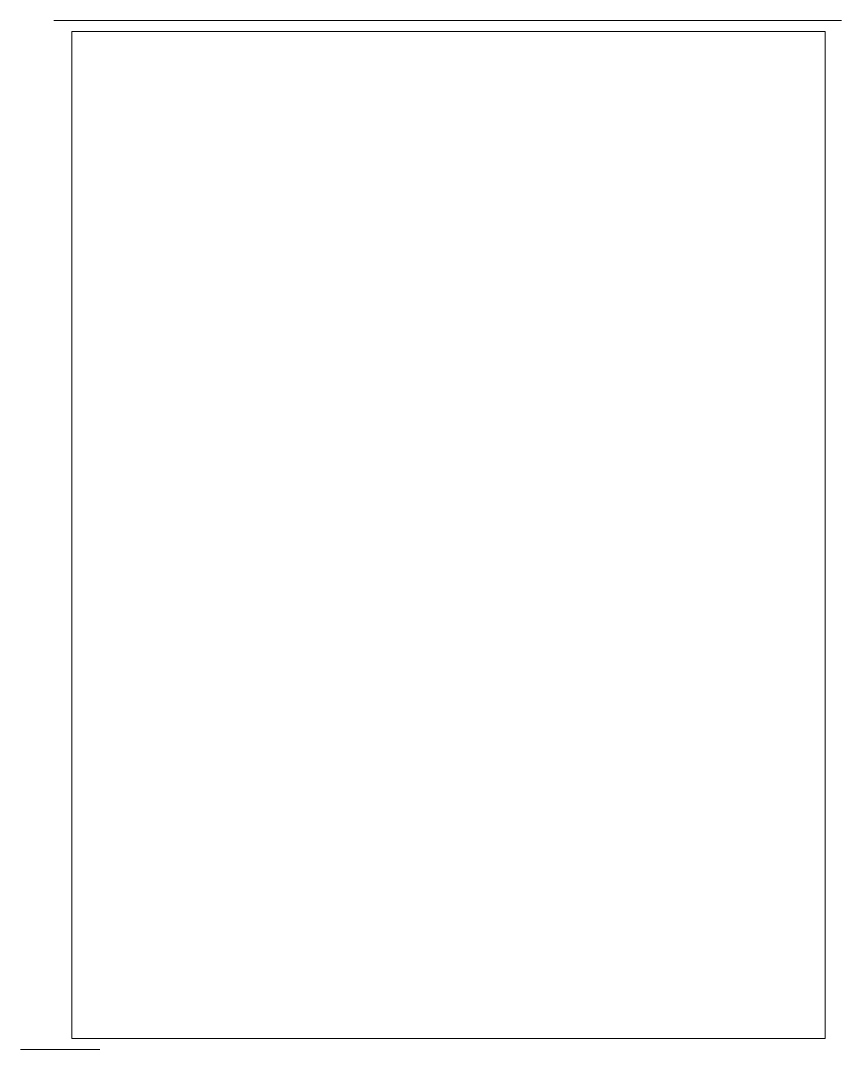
# Paper-space layout 'D-01_A3-1' of a CAD drawing. Header units: inches. Extents: x -17 to 294, y -4 to 386.
import ezdxf

# ---------------------------------------------------------------- set-up
doc = ezdxf.new("R2010")
doc.units = ezdxf.units.IN
doc.header["$LTSCALE"] = 0.2
doc.header["$MEASUREMENT"] = 0
doc.layers.get('0').update_dxf_attribs({"lineweight": 5})
doc.layers.get('Defpoints').update_dxf_attribs({"lineweight": 13})

psp = doc.layouts.new('D-01_A3-1')

# ---------------------------------------------------------------- linework, layer by layer
psp.add_lwpolyline([(13.44, -4.22), (-16.59, -4.22)])
at = {"layer": 'Defpoints'}
psp.add_lwpolyline([(294.49, 385.71), (-3.94, 385.71)], dxfattribs=at)

# ---------------------------------------------------------------- viewports
psp.add_viewport(center=(145.56, 190.75), size=(285.54, 381.526), view_center_point=(824.91, -174.97), view_height=770.759, dxfattribs=at)

doc.saveas('drawing.dxf')
